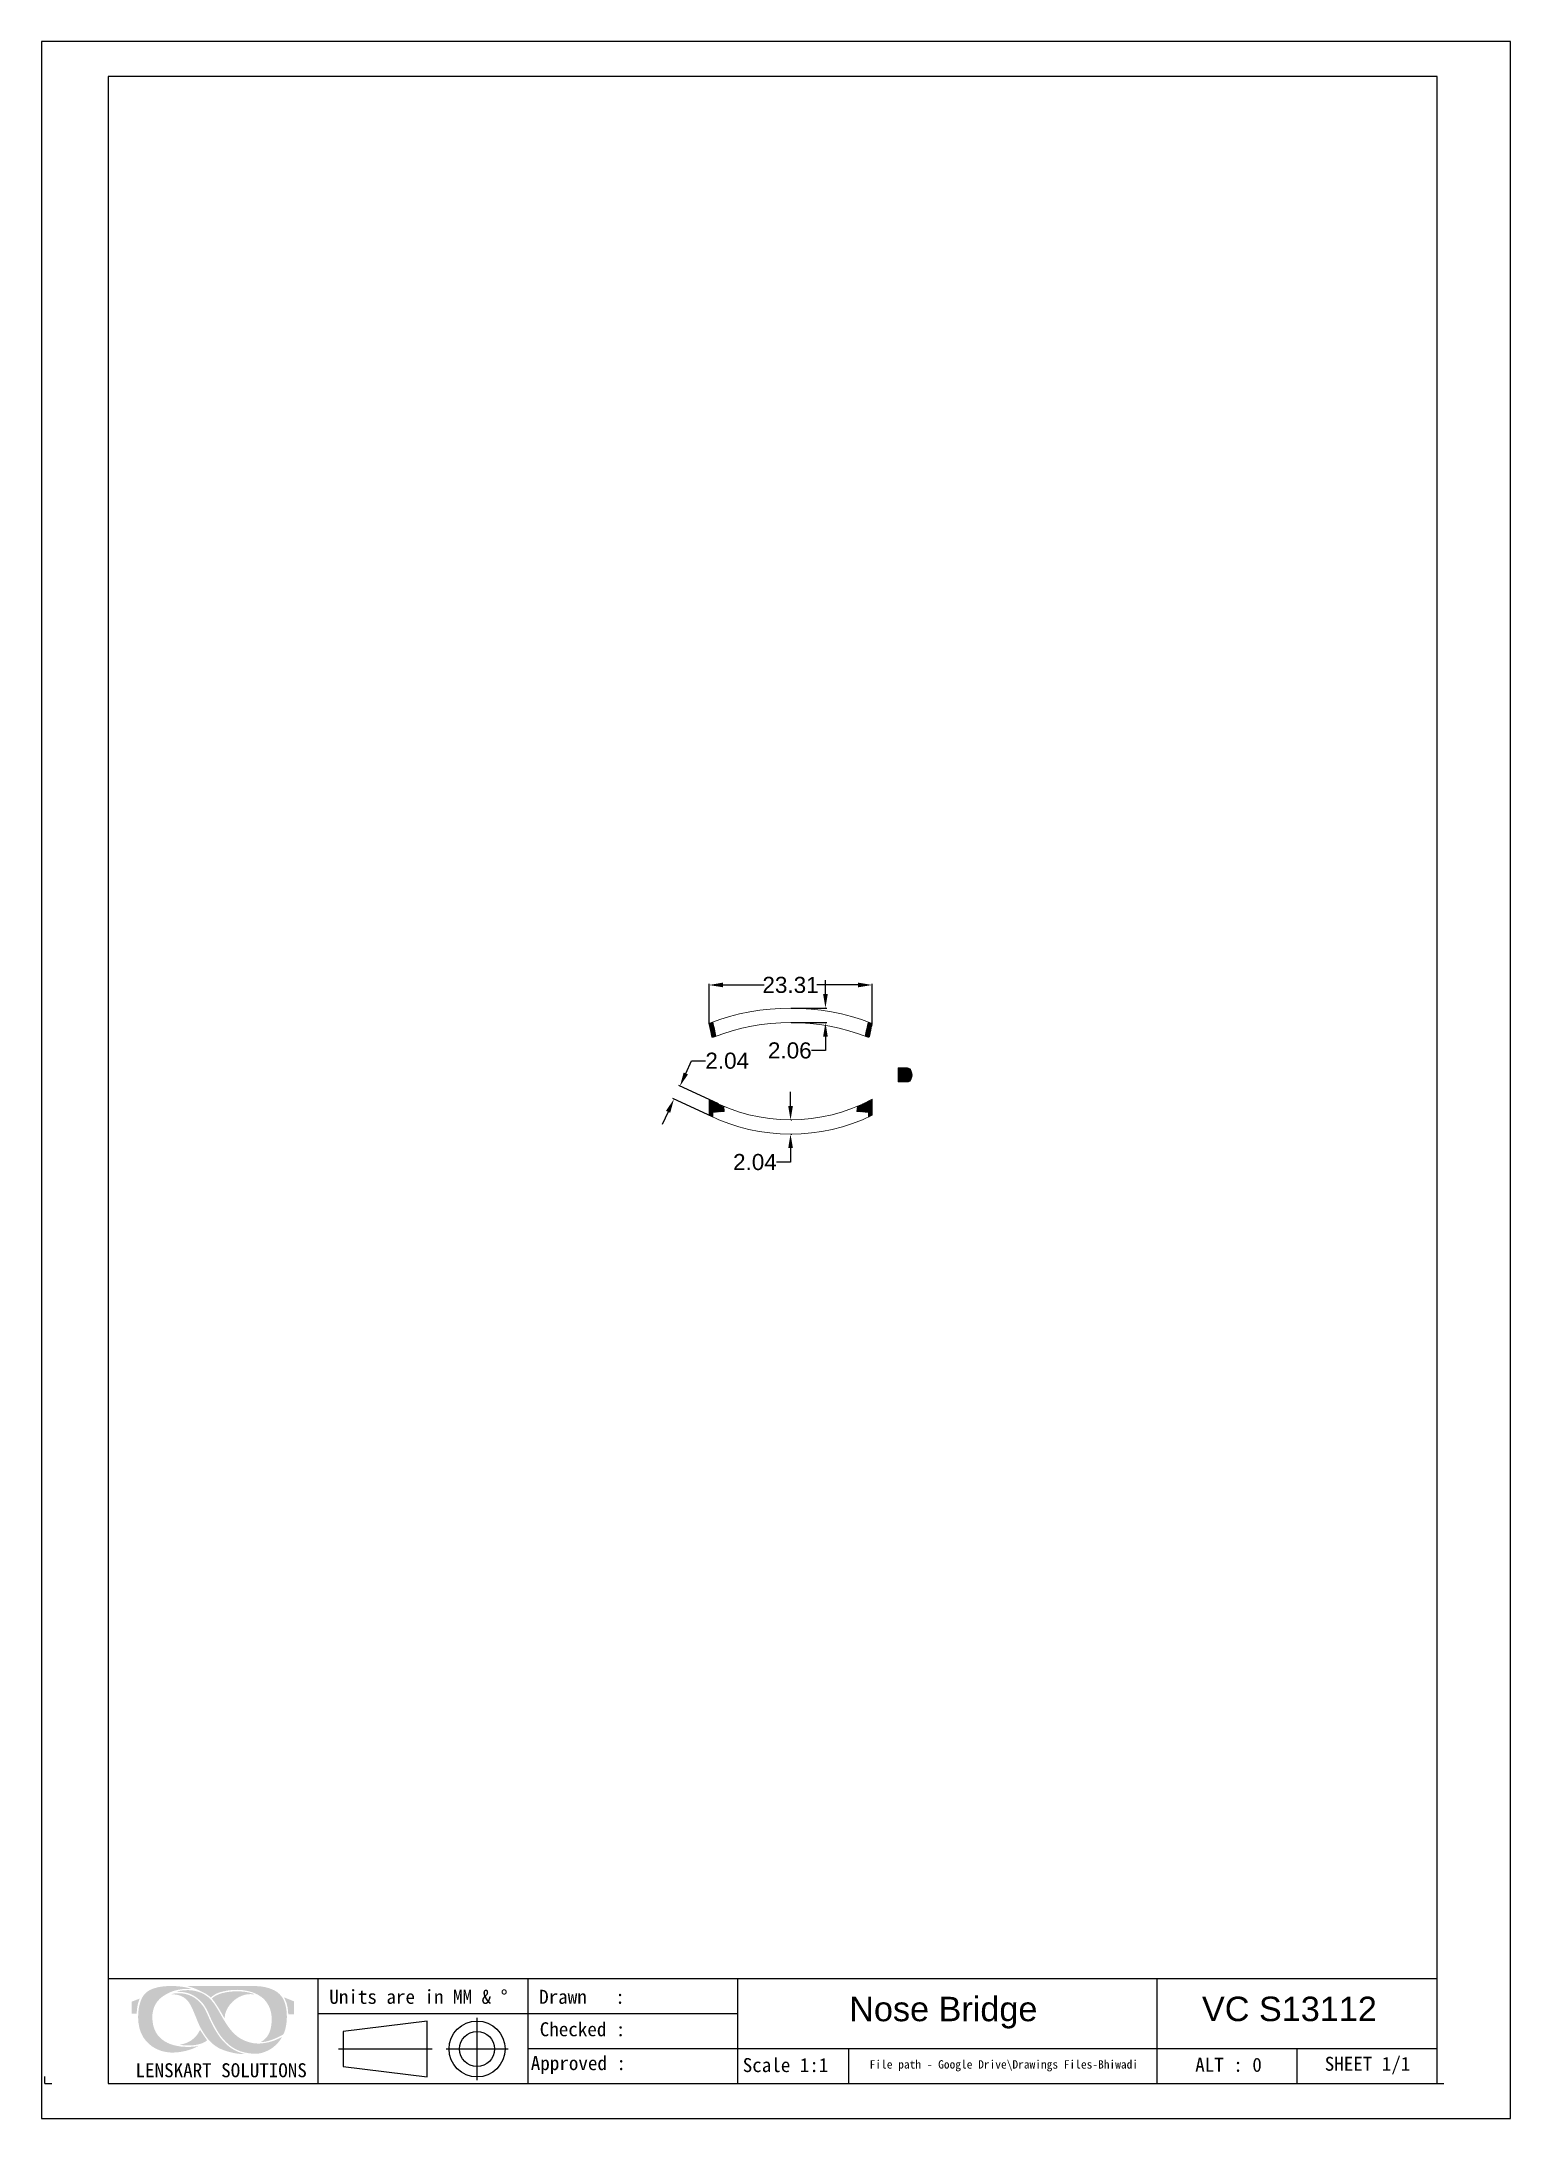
# Model space of a CAD drawing. Header units: millimetres. Extents: x 2185 to 2395, y 1288 to 1585.
import ezdxf

# ---------------------------------------------------------------- set-up
doc = ezdxf.new("R2010")
doc.units = ezdxf.units.MM
doc.layers.add('2', color=1, linetype='Continuous')
doc.layers.add('图框-线条', color=7, linetype='Continuous')
doc.layers.add('绘图层', color=7, linetype='Continuous', lineweight=15)
doc.styles.get("Standard").update_dxf_attribs({"font": 'arial.ttf'})
doc.styles.add('宋体', font='SimSun.ttf')
doc.dimstyles.new('Standard$0', dxfattribs={"dimtxt": 2.3, "dimasz": 2, "dimexe": 1, "dimexo": 1, "dimgap": 1, "dimtad": 0, "dimtih": 1, "dimtoh": 1, "dimdec": 1, "dimzin": 0, "dimdsep": 46, "dimtxsty": 'Standard', "dimcen": 0, "dimclrd": 4, "dimclre": 4, "dimclrt": 4, "dimadec": 1, "dimazin": 0, "dimtfac": 1, "dimtdec": 1, "dimtofl": 0, "dimtmove": 0, "dimatfit": 0, "dimfxl": 1, "dimtolj": 1, "dimtzin": 0, "dimarcsym": 0})

# ---------------------------------------------------------------- blocks, each defined once
blk = doc.blocks.new('*D6')
at = {"color": 0, "lineweight": -2, "transparency": 16777216}
for p, q in [((2276.85, 1437.59), (2277.69, 1439.4)), ((2277.69, 1439.4), (2279.69, 1439.4)), ((2281.51, 1433.24), (2275.85, 1435.85)), ((2274.32, 1432.1), (2273.48, 1430.29)), ((2280.65, 1431.38), (2275, 1433.99))]:
    blk.add_line(p, q, dxfattribs=at)
at = {"color": 0, "transparency": 16777216}
for points in [[(2276.55, 1437.73), (2277.16, 1437.45), (2276.02, 1435.77)], [(2274.02, 1432.24), (2274.63, 1431.96), (2275.16, 1433.92)]]:
    blk.add_solid(points, dxfattribs=at)
at = {"layer": 'Defpoints', "color": 0, "transparency": 16777216}
for p in [(2276.02, 1435.77), (2281.57, 1433.21), (2280.71, 1431.36)]:
    blk.add_point(p, dxfattribs=at)
at = {"color": 0, "lineweight": 9, "transparency": 16777216, "insert": (2282.78, 1439.4), "char_height": 2.3, "attachment_point": 5}
blk.add_mtext('\\A1;2.04', dxfattribs=at)
blk = doc.blocks.new('*D9')
at = {"color": 0, "lineweight": -2, "transparency": 16777216}
for p, q in [((2291.83, 1432.95), (2291.83, 1434.95)), ((2291.9, 1430.95), (2292.01, 1430.95)), ((2291.9, 1428.91), (2292.01, 1428.91)), ((2291.83, 1426.91), (2291.83, 1424.91)), ((2291.83, 1424.91), (2289.83, 1424.91))]:
    blk.add_line(p, q, dxfattribs=at)
at = {"color": 0, "transparency": 16777216}
for points in [[(2291.5, 1432.95), (2292.17, 1432.95), (2291.83, 1430.95)], [(2291.5, 1426.91), (2292.17, 1426.91), (2291.83, 1428.91)]]:
    blk.add_solid(points, dxfattribs=at)
at = {"layer": 'Defpoints', "color": 0, "transparency": 16777216}
for p in [(2291.83, 1430.95), (2291.83, 1428.91), (2291.83, 1428.91)]:
    blk.add_point(p, dxfattribs=at)
at = {"color": 0, "lineweight": 9, "transparency": 16777216, "insert": (2286.74, 1424.91), "char_height": 2.3, "attachment_point": 5}
blk.add_mtext('\\A1;2.04', dxfattribs=at)
blk = doc.blocks.new('*D7')
at = {"color": 0, "lineweight": -2, "transparency": 16777216}
for p, q in [((2280.18, 1444.67), (2280.18, 1450.42)), ((2282.18, 1450.24), (2288.07, 1450.24)), ((2301.49, 1450.24), (2295.6, 1450.24)), ((2303.49, 1444.67), (2303.49, 1450.42))]:
    blk.add_line(p, q, dxfattribs=at)
at = {"color": 0, "transparency": 16777216}
for points in [[(2282.18, 1450.58), (2282.18, 1449.91), (2280.18, 1450.24)], [(2301.49, 1450.58), (2301.49, 1449.91), (2303.49, 1450.24)]]:
    blk.add_solid(points, dxfattribs=at)
at = {"layer": 'Defpoints', "color": 0, "transparency": 16777216}
for p in [(2303.49, 1450.24), (2280.18, 1444.6), (2303.49, 1444.6)]:
    blk.add_point(p, dxfattribs=at)
at = {"color": 0, "lineweight": 9, "transparency": 16777216, "insert": (2291.83, 1450.24), "char_height": 2.3, "attachment_point": 5}
blk.add_mtext('\\A1;23.31', dxfattribs=at)
blk = doc.blocks.new('*D8')
at = {"color": 0, "lineweight": -2, "transparency": 16777216}
for p, q in [((2296.82, 1448.93), (2296.82, 1450.93)), ((2291.9, 1446.93), (2297, 1446.93)), ((2291.9, 1444.87), (2297, 1444.87)), ((2296.82, 1440.87), (2294.82, 1440.87)), ((2296.82, 1442.87), (2296.82, 1440.87))]:
    blk.add_line(p, q, dxfattribs=at)
at = {"color": 0, "transparency": 16777216}
for points in [[(2296.49, 1448.93), (2297.15, 1448.93), (2296.82, 1446.93)], [(2296.49, 1442.87), (2297.15, 1442.87), (2296.82, 1444.87)]]:
    blk.add_solid(points, dxfattribs=at)
at = {"layer": 'Defpoints', "color": 0, "transparency": 16777216}
for p in [(2291.83, 1446.93), (2291.83, 1444.87), (2296.82, 1444.87)]:
    blk.add_point(p, dxfattribs=at)
at = {"color": 0, "lineweight": 9, "transparency": 16777216, "insert": (2291.72, 1440.87), "char_height": 2.3, "attachment_point": 5}
blk.add_mtext('\\A1;2.06', dxfattribs=at)
blk = doc.blocks.new('hfh')
at = {"layer": '图框-线条', "lineweight": 0, "ltscale": 0.1}
h = blk.add_hatch(color=252, dxfattribs=at)
edge = h.paths.add_edge_path()
edge.add_spline(control_points=[(2045.61, 1172.06), (2045.61, 1172.06), (2045.61, 1170.35), (2045.61, 1170.35), (2045.61, 1170.35), (2045.61, 1170.35), (2046.32, 1170.35), (2046.32, 1170.35), (2046.32, 1170.35), (2046.38, 1170.75), (2046.38, 1171.1), (2046.46, 1171.49), (2046.46, 1171.49), (2046.53, 1171.84), (2046.64, 1172.19), (2046.76, 1172.5), (2046.76, 1172.5), (2046.76, 1172.5), (2045.61, 1172.06), (2045.61, 1172.06)], knot_values=[0, 0, 0, 0, 0.166667, 0.166667, 0.166667, 0.166677, 0.333333, 0.333333, 0.333333, 0.333343, 0.5, 0.5, 0.5, 0.50001, 0.666667, 0.666667, 0.666667, 0.666677, 1, 1, 1, 1], degree=3, periodic=0)
edge = h.paths.add_edge_path()
edge.add_spline(control_points=[(2068.01, 1170.27), (2068.01, 1170.27), (2068.82, 1170.26), (2068.82, 1170.26), (2068.82, 1170.26), (2068.82, 1170.26), (2068.82, 1172.12), (2068.82, 1172.12), (2068.82, 1172.12), (2068.82, 1172.12), (2067.41, 1172.68), (2067.41, 1172.68), (2067.41, 1172.68), (2067.56, 1172.32), (2067.72, 1172.06), (2067.83, 1171.61), (2067.83, 1171.61), (2067.94, 1171.16), (2067.97, 1170.76), (2068.01, 1170.27)], knot_values=[0, 0, 0, 0, 0.166667, 0.166667, 0.166667, 0.166677, 0.333333, 0.333333, 0.333333, 0.333343, 0.5, 0.5, 0.5, 0.50001, 0.666667, 0.666667, 0.666667, 0.666677, 1, 1, 1, 1], degree=3, periodic=0)
edge = h.paths.add_edge_path(flags=17)
edge.add_spline(control_points=[(2052.53, 1165.93), (2052.66, 1165.82), (2053.49, 1165.8), (2053.63, 1165.8), (2053.63, 1165.8), (2054.51, 1165.77), (2055.83, 1165.99), (2056.41, 1166.54), (2056.41, 1166.54), (2056.35, 1166.62), (2056.32, 1166.66), (2056.27, 1166.73), (2056.27, 1166.73), (2056.27, 1166.73), (2055.4, 1168.01), (2055.4, 1168.01), (2055.4, 1168.01), (2055.19, 1167.75), (2055.09, 1167.26), (2054.29, 1166.64), (2054.29, 1166.64), (2053.82, 1166.28), (2053.26, 1166.03), (2052.53, 1165.93)], knot_values=[0, 0, 0, 0, 0.142857, 0.142857, 0.142857, 0.142867, 0.285714, 0.285714, 0.285714, 0.285724, 0.428571, 0.428571, 0.428571, 0.428581, 0.571429, 0.571429, 0.571429, 0.571439, 0.714286, 0.714286, 0.714286, 0.714296, 1, 1, 1, 1], degree=3, periodic=0)
edge = h.paths.add_edge_path(flags=17)
edge.add_spline(control_points=[(2057.08, 1172.5), (2057.13, 1172.42), (2057.14, 1172.43), (2057.2, 1172.36), (2057.2, 1172.36), (2057.85, 1171.62), (2058.78, 1169.83), (2058.9, 1169.7), (2058.9, 1169.7), (2058.96, 1171.2), (2060.21, 1172.51), (2061.45, 1172.94), (2061.45, 1172.94), (2062.1, 1173.17), (2062.45, 1173.17), (2063.17, 1173.11), (2063.17, 1173.11), (2062.93, 1173.3), (2061.92, 1173.46), (2061.67, 1173.49), (2061.67, 1173.49), (2060.46, 1173.63), (2058.7, 1173.52), (2057.62, 1172.91), (2057.62, 1172.91), (2057.45, 1172.82), (2057.14, 1172.62), (2057.08, 1172.5)], knot_values=[0, 0, 0, 0, 0.125, 0.125, 0.125, 0.12501, 0.25, 0.25, 0.25, 0.25001, 0.375, 0.375, 0.375, 0.37501, 0.5, 0.5, 0.5, 0.50001, 0.625, 0.625, 0.625, 0.62501, 0.75, 0.75, 0.75, 0.75001, 1, 1, 1, 1], degree=3, periodic=0)
edge = h.paths.add_edge_path()
edge.add_spline(control_points=[(2056.5, 1170.15), (2056.09, 1171.07), (2055.97, 1171.32), (2055.33, 1172.01), (2055.33, 1172.01), (2054.45, 1172.95), (2053.11, 1173.42), (2051.78, 1173.24), (2051.78, 1173.24), (2051.69, 1173.23), (2051.62, 1173.22), (2051.53, 1173.2), (2051.53, 1173.2), (2051.53, 1173.2), (2051.3, 1173.13), (2051.3, 1173.13), (2051.3, 1173.13), (2052.07, 1173.1), (2052.66, 1172.98), (2053.17, 1172.6), (2053.17, 1172.6), (2053.68, 1172.22), (2053.87, 1171.91), (2054.2, 1171.25), (2054.2, 1171.25), (2054.73, 1170.17), (2055.08, 1168.96), (2055.68, 1167.96), (2055.68, 1167.96), (2056.31, 1166.89), (2056.92, 1166.11), (2057.98, 1165.49), (2057.98, 1165.49), (2058.84, 1164.99), (2060.63, 1164.52), (2061.82, 1164.57), (2061.82, 1164.57), (2061.68, 1164.63), (2061.5, 1164.66), (2061.34, 1164.71), (2061.34, 1164.71), (2059.13, 1165.38), (2057.85, 1167.26), (2056.88, 1169.32), (2056.88, 1169.32), (2056.75, 1169.59), (2056.62, 1169.87), (2056.5, 1170.15)], knot_values=[0, 0, 0, 0, 0.076923, 0.076923, 0.076923, 0.076933, 0.153846, 0.153846, 0.153846, 0.153856, 0.230769, 0.230769, 0.230769, 0.230779, 0.307692, 0.307692, 0.307692, 0.307702, 0.384615, 0.384615, 0.384615, 0.384625, 0.461538, 0.461538, 0.461538, 0.461548, 0.538462, 0.538462, 0.538462, 0.538472, 0.615385, 0.615385, 0.615385, 0.615395, 0.692308, 0.692308, 0.692308, 0.692318, 0.769231, 0.769231, 0.769231, 0.769241, 0.846154, 0.846154, 0.846154, 0.846164, 1, 1, 1, 1], degree=3, periodic=0)
edge = h.paths.add_edge_path()
edge.add_spline(control_points=[(2067.12, 1167), (2067.09, 1167), (2066.27, 1166.61), (2066.1, 1166.55), (2066.1, 1166.55), (2065.75, 1166.41), (2065.33, 1166.28), (2064.94, 1166.21), (2064.94, 1166.21), (2063.97, 1166.02), (2063.25, 1166.02), (2062.32, 1166.29), (2062.32, 1166.29), (2060.73, 1166.75), (2059.81, 1167.86), (2059.07, 1169.02), (2059.07, 1169.02), (2057.74, 1171.08), (2057.21, 1173.07), (2054.66, 1173.61), (2054.66, 1173.61), (2054.23, 1173.7), (2053.72, 1173.74), (2053.26, 1173.7), (2053.26, 1173.7), (2052.96, 1173.68), (2052.24, 1173.61), (2052.02, 1173.48), (2052.02, 1173.48), (2053.14, 1173.5), (2054.02, 1173.28), (2054.82, 1172.71), (2054.82, 1172.71), (2056.47, 1171.53), (2056.52, 1170.29), (2057.39, 1168.74), (2057.39, 1168.74), (2057.8, 1168), (2058.1, 1167.43), (2058.67, 1166.76), (2058.67, 1166.76), (2059.86, 1165.37), (2061.12, 1164.75), (2063.06, 1164.61), (2063.06, 1164.61), (2064, 1164.54), (2064.94, 1164.95), (2065.56, 1165.34), (2065.56, 1165.34), (2065.99, 1165.61), (2066.33, 1165.95), (2066.65, 1166.32), (2066.65, 1166.32), (2066.81, 1166.51), (2066.99, 1166.79), (2067.12, 1167)], knot_values=[0, 0, 0, 0, 0.066667, 0.066667, 0.066667, 0.066677, 0.133333, 0.133333, 0.133333, 0.133343, 0.2, 0.2, 0.2, 0.20001, 0.266667, 0.266667, 0.266667, 0.266677, 0.333333, 0.333333, 0.333333, 0.333343, 0.4, 0.4, 0.4, 0.40001, 0.466667, 0.466667, 0.466667, 0.466677, 0.533333, 0.533333, 0.533333, 0.533343, 0.6, 0.6, 0.6, 0.60001, 0.666667, 0.666667, 0.666667, 0.666677, 0.733333, 0.733333, 0.733333, 0.733343, 0.8, 0.8, 0.8, 0.80001, 0.866667, 0.866667, 0.866667, 0.866677, 1, 1, 1, 1], degree=3, periodic=0)
edge = h.paths.add_edge_path()
edge.add_spline(control_points=[(2056.93, 1172.66), (2057.49, 1173.1), (2057.65, 1173.24), (2058.47, 1173.47), (2058.47, 1173.47), (2060.34, 1173.99), (2062.75, 1173.85), (2064.22, 1172.7), (2064.22, 1172.7), (2065.02, 1172.07), (2065.68, 1170.97), (2065.64, 1169.42), (2065.64, 1169.42), (2065.61, 1168.27), (2065.33, 1167.17), (2064.42, 1166.51), (2064.42, 1166.51), (2064.36, 1166.47), (2064.12, 1166.31), (2064.06, 1166.29), (2064.06, 1166.29), (2064.95, 1166.24), (2066.34, 1166.84), (2067.08, 1167.26), (2067.08, 1167.26), (2067.36, 1167.41), (2067.33, 1167.39), (2067.45, 1167.71), (2067.45, 1167.71), (2067.91, 1168.97), (2067.93, 1170.72), (2067.5, 1171.95), (2067.5, 1171.95), (2067.31, 1172.51), (2067.09, 1172.81), (2066.72, 1173.18), (2066.72, 1173.18), (2065.96, 1173.94), (2064.45, 1174.29), (2063.36, 1174.29), (2063.36, 1174.29), (2060.14, 1174.29), (2056.83, 1174.33), (2053.62, 1174.29), (2053.62, 1174.29), (2053.86, 1174.19), (2054.27, 1174.09), (2054.54, 1173.99), (2054.54, 1173.99), (2054.81, 1173.9), (2055.99, 1173.34), (2056.22, 1173.2), (2056.22, 1173.2), (2056.55, 1173.01), (2056.87, 1172.7), (2056.93, 1172.66)], knot_values=[0, 0, 0, 0, 0.066667, 0.066667, 0.066667, 0.066677, 0.133333, 0.133333, 0.133333, 0.133343, 0.2, 0.2, 0.2, 0.20001, 0.266667, 0.266667, 0.266667, 0.266677, 0.333333, 0.333333, 0.333333, 0.333343, 0.4, 0.4, 0.4, 0.40001, 0.466667, 0.466667, 0.466667, 0.466677, 0.533333, 0.533333, 0.533333, 0.533343, 0.6, 0.6, 0.6, 0.60001, 0.666667, 0.666667, 0.666667, 0.666677, 0.733333, 0.733333, 0.733333, 0.733343, 0.8, 0.8, 0.8, 0.80001, 0.866667, 0.866667, 0.866667, 0.866677, 1, 1, 1, 1], degree=3, periodic=0)
edge = h.paths.add_edge_path()
edge.add_spline(control_points=[(2055.14, 1165.71), (2055.01, 1165.72), (2054.74, 1165.66), (2054.58, 1165.64), (2054.58, 1165.64), (2052.01, 1165.4), (2048.97, 1166.08), (2048.61, 1169.22), (2048.61, 1169.22), (2048.43, 1170.69), (2048.89, 1172.02), (2050.07, 1172.82), (2050.07, 1172.82), (2051.24, 1173.63), (2052.42, 1173.94), (2054.15, 1173.9), (2054.15, 1173.9), (2054.15, 1173.9), (2053.45, 1174.09), (2053.45, 1174.09), (2053.45, 1174.09), (2051.92, 1174.42), (2049.64, 1174.43), (2048.29, 1173.76), (2048.29, 1173.76), (2047.52, 1173.38), (2047.1, 1172.81), (2046.81, 1171.86), (2046.81, 1171.86), (2046.31, 1170.24), (2046.45, 1167.74), (2047.67, 1166.46), (2047.67, 1166.46), (2047.83, 1166.3), (2047.9, 1166.18), (2048.09, 1166.04), (2048.09, 1166.04), (2048.28, 1165.88), (2048.31, 1165.83), (2048.55, 1165.66), (2048.55, 1165.66), (2050.13, 1164.55), (2052.18, 1164.61), (2053.98, 1165.21), (2053.98, 1165.21), (2054.19, 1165.28), (2054.4, 1165.36), (2054.59, 1165.45), (2054.59, 1165.45), (2054.71, 1165.5), (2055.08, 1165.69), (2055.14, 1165.71)], knot_values=[0, 0, 0, 0, 0.071429, 0.071429, 0.071429, 0.071439, 0.142857, 0.142857, 0.142857, 0.142867, 0.214286, 0.214286, 0.214286, 0.214296, 0.285714, 0.285714, 0.285714, 0.285724, 0.357143, 0.357143, 0.357143, 0.357153, 0.428571, 0.428571, 0.428571, 0.428581, 0.5, 0.5, 0.5, 0.50001, 0.571429, 0.571429, 0.571429, 0.571439, 0.642857, 0.642857, 0.642857, 0.642867, 0.714286, 0.714286, 0.714286, 0.714296, 0.785714, 0.785714, 0.785714, 0.785724, 0.857143, 0.857143, 0.857143, 0.857153, 1, 1, 1, 1], degree=3, periodic=0)
for p, q in [((2042.25, 1175.36), (2232.25, 1175.36)), ((2072.25, 1175.36), (2072.25, 1160.36)), ((2102.25, 1175.36), (2102.25, 1160.36)), ((2132.25, 1175.36), (2132.25, 1160.36)), ((2192.25, 1160.36), (2192.25, 1175.36)), ((2072.25, 1170.36), (2132.25, 1170.36)), ((2095, 1160.86), (2095, 1169.75)), ((2075.19, 1165.3), (2088.58, 1165.3)), ((2090.56, 1165.3), (2099.44, 1165.3)), ((2102.25, 1165.36), (2232.25, 1165.36)), ((2148.09, 1165.35), (2148.09, 1160.35)), ((2212.25, 1160.36), (2212.25, 1165.36)), ((2033.22, 1160.36), (2033.22, 1161.36)), ((2033.22, 1160.36), (2034.22, 1160.36)), ((2042.25, 1160.36), (2233.22, 1160.36))]:
    blk.add_line(p, q)
for points in [[(2032.74, 1155.36), (2242.74, 1155.36), (2242.74, 1452.36), (2032.74, 1452.36)], [(2075.85, 1162.8), (2087.85, 1161.3), (2087.85, 1169.3), (2075.85, 1167.8)]]:
    blk.add_lwpolyline(points, close=True)
blk.add_lwpolyline([(2232.25, 1160.36), (2232.25, 1447.36), (2042.25, 1447.36), (2042.25, 1160.36)])
for radius in [4, 2.5]:
    blk.add_circle((2095, 1165.3), radius)
at = {"insert": (2161.66, 1170.49), "char_height": 3.5, "width": 34.3483, "attachment_point": 5}
blk.add_mtext('Nose Bridge', dxfattribs=at)
at = {"layer": '绘图层', "color": 7, "linetype": 'ByBlock', "lineweight": 9, "attachment_point": 5, "style": '宋体'}
for s, insert, char_height, width in [('\\pxql;{\\fNSimSun|b0|i0|c0|p49;Units are in MM & %%D}', (2089.15, 1172.74), 2, 30.5443), ('\\pxql;{\\fNSimSun|b0|i0|c0|p49;Drawn   : }', (2119.15, 1172.74), 2, 30.5443), ('\\pxql;{\\fNSimSun|b0|i0|c0|p49;Checked : }', (2115.41, 1168.1), 2, 22.9015), ('\\pxql;{\\fNSimSun|b0|i0|c0|p49;Approved :}', (2114.13, 1162.99), 2, 22.9015), ('{\\fNSimSun|b0|i0|c0|p49;SHEET 1/1}', (2222.31, 1162.94), 2, 17.2791), ('{\\fSimSun|b0|i0|c134|p2;LENSKART SOLUTIONS}', (2058.42, 1162.24), 2, 58.9745), ('\\pxql;{\\fNSimSun|b0|i0|c0|p49;Scale 1:1}', (2144.43, 1162.98), 2, 22.9015), ('\\pxql;{\\fNSimSun|b0|i0|c0|p49;File path - Google Drive\\\\Drawings Files-Bhiwadi}', (2196.07, 1162.9), 1.2, 89.89), ('{\\fNSimSun|b0|i0|c0|p49;ALT : 0}', (2202.43, 1163.02), 2, 17.2791)]:
    blk.add_mtext(s, dxfattribs=dict(at, insert=insert, char_height=char_height, width=width))

msp = doc.modelspace()

# ---------------------------------------------------------------- hatches: boundary and pattern name
at = {"lineweight": 9}
h = msp.add_hatch(dxfattribs=at)
h.set_pattern_fill('ANSI31', color=1, style=0)
h.set_pattern_definition([(45, (-237.50722, 3020.77213), (-0.0883883476, 0.0883883476), [])])
h.paths.add_polyline_path([(2308.982, 1438.135, 0.2597497), (2308.557, 1438.372), (2307.399, 1438.372, 0.4142136), (2307.199, 1438.172), (2307.199, 1436.572, 0.4142136), (2307.399, 1436.372), (2308.557, 1436.372, 0.2597497), (2308.982, 1436.609, 0.2844506)])
h = msp.add_hatch(dxfattribs=at)
h.set_pattern_fill('ANSI31', color=1, style=0)
h.set_pattern_definition([(135, (4821.1747, 3022.15767), (0.0883883476, 0.0883883476), [])])
h.paths.add_polyline_path([(2282.282, 1432.871, -0.0231119), (2280.238, 1433.849), (2280.238, 1431.792, 0.2890327), (2280.409, 1431.521, 0.0031467), (2280.711, 1431.379), (2280.711, 1432.018, 0.0028924), (2282.347, 1432.171)])
h = msp.add_hatch(dxfattribs=at)
h.set_pattern_fill('ANSI31', color=1, style=0)
h.set_pattern_definition([(45, (-237.50722, 3022.15767), (-0.0883883476, 0.0883883476), [])])
h.paths.add_polyline_path([(2301.385, 1432.871, 0.0231119), (2303.429, 1433.849), (2303.429, 1431.792, -0.2890327), (2303.258, 1431.521, -0.0031467), (2302.956, 1431.379), (2302.956, 1432.018, -0.0028924), (2301.321, 1432.171)])
at = {"layer": '2', "lineweight": 9}
h = msp.add_hatch(dxfattribs=at)
h.set_pattern_fill('ANSI31', color=1, style=0)
h.set_pattern_definition([(135, (4821.1747, 3020.9172), (0.0883883476, 0.0883883476), [])])
h.paths.add_polyline_path([(2280.184, 1444.552, -0.3838841), (2280.305, 1444.791, -0.0032736), (2280.7, 1444.939, -0.0311514), (2281.142, 1442.905, 0.0030283), (2280.802, 1442.773, -0.4790993), (2280.531, 1442.928, 0.0257741)])
h = msp.add_hatch(dxfattribs=at)
h.set_pattern_fill('ANSI31', color=1, style=0)
h.set_pattern_definition([(45, (-237.50722, 3020.9172), (-0.0883883476, 0.0883883476), [])])
h.paths.add_polyline_path([(2303.483, 1444.552, 0.3838841), (2303.362, 1444.791, 0.0032736), (2302.968, 1444.939, 0.0311514), (2302.526, 1442.905, -0.0030283), (2302.866, 1442.773, 0.4790993), (2303.137, 1442.928, -0.0257741)])

# ---------------------------------------------------------------- linework, layer by layer
at = {"lineweight": 9}
for p, q in [((2307.199, 1438.372), (2307.199, 1436.372)), ((2308.557, 1438.372), (2307.199, 1438.372)), ((2307.199, 1436.372), (2308.557, 1436.372)), ((2280.177, 1433.905), (2280.177, 1431.611)), ((2280.711, 1431.357), (2280.711, 1432.018)), ((2282.28, 1432.894), (2282.347, 1432.171)), ((2301.387, 1432.894), (2301.321, 1432.171)), ((2302.956, 1431.357), (2302.956, 1432.018)), ((2303.49, 1433.905), (2303.49, 1431.611))]:
    msp.add_line(p, q, dxfattribs=at)
for centre, radius, start, end in [((2291.834, 1414.761), 32.166, 68.9983, 111.0017), ((2280.377, 1444.604), 0.2, 111.0017, 195.00572), ((2264.612, 1440.378), 16.122, 9.10003, 15.00572), ((2264.612, 1440.378), 16.722, 8.69156, 15.82864), ((2291.834, 1414.761), 30.106, 68.50377, 111.49623), ((2319.055, 1440.378), 16.722, 164.17136, 171.30844), ((2319.055, 1440.378), 16.122, 164.99428, 170.89997), ((2303.29, 1444.604), 0.2, 344.99428, 68.9983), ((2280.728, 1442.959), 0.2, 189.10003, 291.49623), ((2302.939, 1442.959), 0.2, 248.50377, 350.89997), ((2308.557, 1437.872), 0.5, 31.75686, 90), ((2307.749, 1437.372), 1.45, 328.24314, 31.75686), ((2308.557, 1436.872), 0.5, 270, 328.24314), ((2291.834, 1455.457), 24.502, 241.59243, 298.40757), ((2291.834, 1455.457), 26.542, 243.94873, 296.05127), ((2268.268, 1573.472), 142, 275.02717, 275.69006), ((2315.399, 1573.472), 142, 264.30994, 264.97283)]:
    msp.add_arc(centre, radius, start, end, dxfattribs=at)

# ---------------------------------------------------------------- block references
msp.add_blockref('hfh', (152.015, 132.791))

# ---------------------------------------------------------------- texts
at = {"insert": (2363.15, 1303.798), "char_height": 3.5, "width": 34.34827, "attachment_point": 5}
msp.add_mtext('VC S13112', dxfattribs=at)

# ---------------------------------------------------------------- dimensions: what is measured, and where the dimension line sits
at = {"color": 3, "lineweight": 9}
dim = msp.add_linear_dim(base=(2303.49, 1450.244), p1=(2280.177, 1444.604), p2=(2303.49, 1444.604), dimstyle='Standard$0', override={"dimasz": 2, "dimexe": 0.18, "dimexo": 0.0625, "dimgap": 0.09, "dimdec": 2, "dimtxsty": 'Standard', "dimcen": 0.09, "dimclrd": 0, "dimclre": 0, "dimclrt": 0, "dimtdec": 2, "dimatfit": 3, "dimfxl": 1.25, "dimarcsym": 0}, dxfattribs=at)
dim.commit()
dim.dimension.update_dxf_attribs({"geometry": '*D7', "text_midpoint": (2291.834, 1450.244)})
for p1, p2, distance, picture, middle in [((2291.834, 1446.927), (2291.834, 1444.867), 4.985, '*D8', (2291.723, 1440.867)), ((2280.711, 1431.357), (2281.566, 1433.21), 6.113, '*D6', (2282.784, 1439.403)), ((2291.834, 1430.955), (2291.834, 1428.915), 0, '*D9', (2286.742, 1424.915))]:
    dim = msp.add_aligned_dim(p1=p1, p2=p2, distance=distance, dimstyle='Standard$0', override={"dimasz": 2, "dimexe": 0.18, "dimexo": 0.0625, "dimgap": 0.09, "dimdec": 2, "dimtxsty": 'Standard', "dimcen": 0.09, "dimclrd": 0, "dimclre": 0, "dimclrt": 0, "dimtdec": 2, "dimatfit": 3, "dimfxl": 1.25, "dimarcsym": 0}, dxfattribs=at)
    dim.commit()
    dim.dimension.update_dxf_attribs({"geometry": picture, "text_midpoint": middle})

doc.saveas('drawing.dxf')
